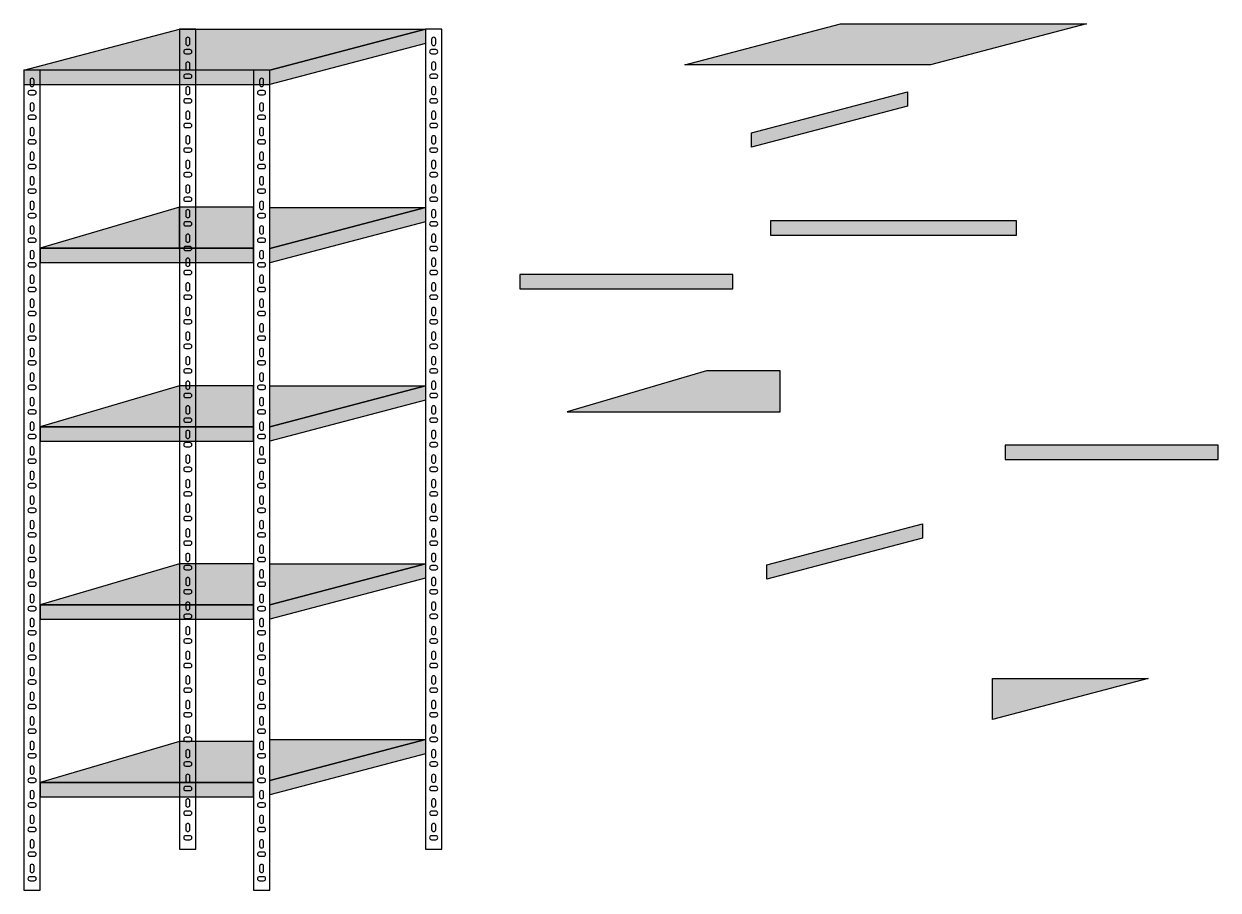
# Model space of a CAD drawing. Header units: millimetres. Extents: x 6614975 to 6624097, y 8742145 to 8746891.
# Drawn here: x 6616753.3 to 6617044.7, y 8746186.5 to 8746397.8 of the extents above; entities that cross this region are included whole.
import ezdxf

# ---------------------------------------------------------------- set-up
doc = ezdxf.new("R2010")
doc.units = ezdxf.units.MM

msp = doc.modelspace()

# ---------------------------------------------------------------- hatches: boundary and pattern name
h = msp.add_hatch(color=8)
h.dxf.hatch_style = 1
h.paths.add_polyline_path([(6616851.252, 8746396.519), (6616791.252, 8746396.519), (6616753.252, 8746386.519), (6616813.252, 8746386.519)])
h = msp.add_hatch(color=8)
h.dxf.hatch_style = 1
h.paths.add_polyline_path([(6616851.252, 8746393.019), (6616851.252, 8746396.519), (6616813.252, 8746386.519), (6616813.252, 8746383.019)])
h = msp.add_hatch(color=8)
h.dxf.hatch_style = 1
h.paths.add_polyline_path([(6617012.52, 8746397.796), (6616952.52, 8746397.796), (6616914.52, 8746387.796), (6616974.52, 8746387.796)])
h = msp.add_hatch(color=8)
h.dxf.hatch_style = 1
h.paths.add_polyline_path([(6616813.252, 8746383.019), (6616813.252, 8746386.519), (6616753.252, 8746386.519), (6616753.252, 8746383.019)])
h = msp.add_hatch(color=8)
h.dxf.hatch_style = 1
h.paths.add_polyline_path([(6616968.841, 8746377.714), (6616968.841, 8746381.214), (6616930.841, 8746371.214), (6616930.841, 8746367.714)])
h = msp.add_hatch(color=8)
h.dxf.hatch_style = 1
h.paths.add_polyline_path([(6616809.252, 8746353.086), (6616791.252, 8746353.086), (6616757.252, 8746343.086), (6616809.252, 8746343.086)])
h = msp.add_hatch(color=8)
h.dxf.hatch_style = 1
h.paths.add_polyline_path([(6616851.252, 8746349.531), (6616851.252, 8746353.031), (6616813.252, 8746343.031), (6616813.252, 8746339.531)])
h = msp.add_hatch(color=8)
h.dxf.hatch_style = 1
h.paths.add_polyline_path([(6616851.252, 8746353.031), (6616813.252, 8746353.031), (6616813.252, 8746343.031)])
h = msp.add_hatch(color=8)
h.dxf.hatch_style = 1
h.paths.add_polyline_path([(6616995.473, 8746349.756), (6616935.473, 8746349.756), (6616935.473, 8746346.256), (6616995.473, 8746346.256)])
h = msp.add_hatch(color=8)
h.dxf.hatch_style = 1
h.paths.add_polyline_path([(6616809.252, 8746343.086), (6616757.252, 8746343.086), (6616757.252, 8746339.586), (6616809.252, 8746339.586)])
h = msp.add_hatch(color=8)
h.dxf.hatch_style = 1
h.paths.add_polyline_path([(6616926.243, 8746336.644), (6616874.243, 8746336.644), (6616874.243, 8746333.144), (6616926.243, 8746333.144)])
h = msp.add_hatch(color=8)
h.dxf.hatch_style = 1
h.paths.add_polyline_path([(6616937.788, 8746313.154), (6616919.788, 8746313.154), (6616885.788, 8746303.154), (6616937.788, 8746303.154)])
h = msp.add_hatch(color=8)
h.dxf.hatch_style = 1
h.paths.add_polyline_path([(6616809.252, 8746309.553), (6616791.252, 8746309.553), (6616757.252, 8746299.553), (6616809.252, 8746299.553)])
h = msp.add_hatch(color=8)
h.dxf.hatch_style = 1
h.paths.add_polyline_path([(6616851.252, 8746305.999), (6616851.252, 8746309.499), (6616813.252, 8746299.499), (6616813.252, 8746295.999)])
h = msp.add_hatch(color=8)
h.dxf.hatch_style = 1
h.paths.add_polyline_path([(6616851.252, 8746309.499), (6616813.252, 8746309.499), (6616813.252, 8746299.499)])
h = msp.add_hatch(color=8)
h.dxf.hatch_style = 1
h.paths.add_polyline_path([(6616757.252, 8746299.553), (6616757.252, 8746296.053), (6616809.252, 8746296.053), (6616809.252, 8746299.553)])
h = msp.add_hatch(color=8)
h.dxf.hatch_style = 1
h.paths.add_polyline_path([(6617044.675, 8746295.008), (6616992.675, 8746295.008), (6616992.675, 8746291.508), (6617044.675, 8746291.508)])
h = msp.add_hatch(color=8)
h.dxf.hatch_style = 1
h.paths.add_polyline_path([(6616972.527, 8746272.367), (6616972.527, 8746275.867), (6616934.527, 8746265.867), (6616934.527, 8746262.367)])
h = msp.add_hatch(color=8)
h.dxf.hatch_style = 1
h.paths.add_polyline_path([(6616809.252, 8746266.065), (6616791.252, 8746266.065), (6616757.252, 8746256.065), (6616809.252, 8746256.065)])
h = msp.add_hatch(color=8)
h.dxf.hatch_style = 1
h.paths.add_polyline_path([(6616851.252, 8746262.565), (6616851.252, 8746266.065), (6616813.252, 8746256.065), (6616813.252, 8746252.565)])
h = msp.add_hatch(color=8)
h.dxf.hatch_style = 1
h.paths.add_polyline_path([(6616851.252, 8746266.065), (6616813.252, 8746266.065), (6616813.252, 8746256.065)])
h = msp.add_hatch(color=8)
h.dxf.hatch_style = 1
h.paths.add_polyline_path([(6616757.252, 8746256.065), (6616757.252, 8746252.565), (6616809.252, 8746252.565), (6616809.252, 8746256.065)])
h = msp.add_hatch(color=8)
h.dxf.hatch_style = 1
h.paths.add_polyline_path([(6617027.599, 8746238.118), (6616989.599, 8746238.118), (6616989.599, 8746228.118)])
h = msp.add_hatch(color=8)
h.dxf.hatch_style = 1
h.paths.add_polyline_path([(6616809.252, 8746222.788), (6616791.252, 8746222.788), (6616757.252, 8746212.788), (6616809.252, 8746212.788)])
h = msp.add_hatch(color=8)
h.dxf.hatch_style = 1
h.paths.add_polyline_path([(6616851.252, 8746219.73), (6616851.252, 8746223.23), (6616813.252, 8746213.23), (6616813.252, 8746209.73)])
h = msp.add_hatch(color=8)
h.dxf.hatch_style = 1
h.paths.add_polyline_path([(6616851.252, 8746223.23), (6616813.252, 8746223.23), (6616813.252, 8746213.23)])
h = msp.add_hatch(color=8)
h.dxf.hatch_style = 1
h.paths.add_polyline_path([(6616757.252, 8746212.788), (6616757.252, 8746209.288), (6616809.252, 8746209.288), (6616809.252, 8746212.788)])

# ---------------------------------------------------------------- linework, layer by layer
for p, q in [((6616851.252, 8746396.519), (6616851.252, 8746393.019)), ((6616791.252, 8746342.877), (6616791.252, 8746352.877)), ((6616809.252, 8746343.031), (6616809.252, 8746353.031)), ((6616813.252, 8746343.031), (6616813.252, 8746353.031)), ((6616813.252, 8746353.031), (6616851.252, 8746353.031)), ((6616851.252, 8746353.031), (6616813.252, 8746343.031)), ((6616809.252, 8746299.499), (6616809.252, 8746309.499)), ((6616813.252, 8746299.499), (6616813.252, 8746309.499)), ((6616813.252, 8746309.499), (6616851.252, 8746309.499)), ((6616851.252, 8746309.499), (6616813.252, 8746299.499)), ((6616813.252, 8746256.065), (6616813.252, 8746266.065)), ((6616813.252, 8746266.065), (6616851.252, 8746266.065)), ((6616851.252, 8746266.065), (6616813.252, 8746256.065)), ((6616989.599, 8746228.118), (6616989.599, 8746238.118)), ((6616989.599, 8746238.118), (6617027.599, 8746238.118)), ((6617027.599, 8746238.118), (6616989.599, 8746228.118)), ((6616813.252, 8746213.23), (6616813.252, 8746223.23)), ((6616813.252, 8746223.23), (6616851.252, 8746223.23)), ((6616851.252, 8746223.23), (6616813.252, 8746213.23))]:
    msp.add_line(p, q)
for points in [[(6616753.252, 8746386.519), (6616791.252, 8746396.519), (6616851.252, 8746396.519), (6616813.252, 8746386.519)], [(6616791.252, 8746196.519), (6616795.252, 8746196.519), (6616795.252, 8746396.519), (6616791.252, 8746396.519)], [(6616813.252, 8746386.519), (6616851.252, 8746396.519), (6616851.252, 8746393.019), (6616813.252, 8746383.019)], [(6616851.252, 8746196.519), (6616855.252, 8746196.519), (6616855.252, 8746396.519), (6616851.252, 8746396.519)], [(6616914.52, 8746387.796), (6616952.52, 8746397.796), (6617012.52, 8746397.796), (6616974.52, 8746387.796)], [(6616753.252, 8746186.519), (6616757.252, 8746186.519), (6616757.252, 8746386.519), (6616753.252, 8746386.519)], [(6616753.252, 8746383.019), (6616813.252, 8746383.019), (6616813.252, 8746386.519), (6616753.252, 8746386.519)], [(6616809.252, 8746186.519), (6616813.252, 8746186.519), (6616813.252, 8746386.519), (6616809.252, 8746386.519)], [(6616930.841, 8746371.214), (6616968.841, 8746381.214), (6616968.841, 8746377.714), (6616930.841, 8746367.714)], [(6616809.252, 8746343.086), (6616809.252, 8746353.086), (6616791.252, 8746353.086), (6616757.252, 8746343.086)], [(6616813.252, 8746343.031), (6616851.252, 8746353.031), (6616851.252, 8746349.531), (6616813.252, 8746339.531)], [(6616935.473, 8746346.256), (6616995.473, 8746346.256), (6616995.473, 8746349.756), (6616935.473, 8746349.756)], [(6616757.252, 8746339.586), (6616809.252, 8746339.586), (6616809.252, 8746343.086), (6616757.252, 8746343.086)], [(6616874.243, 8746333.144), (6616926.243, 8746333.144), (6616926.243, 8746336.644), (6616874.243, 8746336.644)], [(6616937.788, 8746303.154), (6616937.788, 8746313.154), (6616919.788, 8746313.154), (6616885.788, 8746303.154)], [(6616809.252, 8746299.553), (6616809.252, 8746309.553), (6616791.252, 8746309.553), (6616757.252, 8746299.553)], [(6616813.252, 8746299.499), (6616851.252, 8746309.499), (6616851.252, 8746305.999), (6616813.252, 8746295.999)], [(6616757.252, 8746296.053), (6616809.252, 8746296.053), (6616809.252, 8746299.553), (6616757.252, 8746299.553)], [(6616992.675, 8746291.508), (6617044.675, 8746291.508), (6617044.675, 8746295.008), (6616992.675, 8746295.008)], [(6616934.527, 8746265.867), (6616972.527, 8746275.867), (6616972.527, 8746272.367), (6616934.527, 8746262.367)], [(6616809.252, 8746256.065), (6616809.252, 8746266.065), (6616791.252, 8746266.065), (6616757.252, 8746256.065)], [(6616813.252, 8746256.065), (6616851.252, 8746266.065), (6616851.252, 8746262.565), (6616813.252, 8746252.565)], [(6616757.252, 8746252.565), (6616809.252, 8746252.565), (6616809.252, 8746256.065), (6616757.252, 8746256.065)], [(6616809.252, 8746212.788), (6616809.252, 8746222.788), (6616791.252, 8746222.788), (6616757.252, 8746212.788)], [(6616813.252, 8746213.23), (6616851.252, 8746223.23), (6616851.252, 8746219.73), (6616813.252, 8746209.73)], [(6616757.252, 8746209.288), (6616809.252, 8746209.288), (6616809.252, 8746212.788), (6616757.252, 8746212.788)]]:
    msp.add_lwpolyline(points, close=True)
for points in [[(6616792.752, 8746393.019, 1), (6616793.752, 8746393.019), (6616793.752, 8746394.019, 1), (6616792.752, 8746394.019)], [(6616852.752, 8746393.019, 1), (6616853.752, 8746393.019), (6616853.752, 8746394.019, 1), (6616852.752, 8746394.019)], [(6616792.752, 8746391.519, 1), (6616792.752, 8746390.519), (6616793.752, 8746390.519, 1), (6616793.752, 8746391.519)], [(6616852.752, 8746391.519, 1), (6616852.752, 8746390.519), (6616853.752, 8746390.519, 1), (6616853.752, 8746391.519)], [(6616792.752, 8746387.019, 1), (6616793.752, 8746387.019), (6616793.752, 8746388.019, 1), (6616792.752, 8746388.019)], [(6616852.752, 8746387.019, 1), (6616853.752, 8746387.019), (6616853.752, 8746388.019, 1), (6616852.752, 8746388.019)], [(6616754.752, 8746383.019, 1), (6616755.752, 8746383.019), (6616755.752, 8746384.019, 1), (6616754.752, 8746384.019)], [(6616792.752, 8746385.519, 1), (6616792.752, 8746384.519), (6616793.752, 8746384.519, 1), (6616793.752, 8746385.519)], [(6616810.752, 8746383.019, 1), (6616811.752, 8746383.019), (6616811.752, 8746384.019, 1), (6616810.752, 8746384.019)], [(6616852.752, 8746385.519, 1), (6616852.752, 8746384.519), (6616853.752, 8746384.519, 1), (6616853.752, 8746385.519)], [(6616754.752, 8746381.519, 1), (6616754.752, 8746380.519), (6616755.752, 8746380.519, 1), (6616755.752, 8746381.519)], [(6616792.752, 8746381.019, 1), (6616793.752, 8746381.019), (6616793.752, 8746382.019, 1), (6616792.752, 8746382.019)], [(6616810.752, 8746381.519, 1), (6616810.752, 8746380.519), (6616811.752, 8746380.519, 1), (6616811.752, 8746381.519)], [(6616852.752, 8746381.019, 1), (6616853.752, 8746381.019), (6616853.752, 8746382.019, 1), (6616852.752, 8746382.019)], [(6616754.752, 8746377.019, 1), (6616755.752, 8746377.019), (6616755.752, 8746378.019, 1), (6616754.752, 8746378.019)], [(6616792.752, 8746379.519, 1), (6616792.752, 8746378.519), (6616793.752, 8746378.519, 1), (6616793.752, 8746379.519)], [(6616810.752, 8746377.019, 1), (6616811.752, 8746377.019), (6616811.752, 8746378.019, 1), (6616810.752, 8746378.019)], [(6616852.752, 8746379.519, 1), (6616852.752, 8746378.519), (6616853.752, 8746378.519, 1), (6616853.752, 8746379.519)], [(6616754.752, 8746375.519, 1), (6616754.752, 8746374.519), (6616755.752, 8746374.519, 1), (6616755.752, 8746375.519)], [(6616792.752, 8746375.019, 1), (6616793.752, 8746375.019), (6616793.752, 8746376.019, 1), (6616792.752, 8746376.019)], [(6616810.752, 8746375.519, 1), (6616810.752, 8746374.519), (6616811.752, 8746374.519, 1), (6616811.752, 8746375.519)], [(6616852.752, 8746375.019, 1), (6616853.752, 8746375.019), (6616853.752, 8746376.019, 1), (6616852.752, 8746376.019)], [(6616754.752, 8746371.019, 1), (6616755.752, 8746371.019), (6616755.752, 8746372.019, 1), (6616754.752, 8746372.019)], [(6616792.752, 8746373.519, 1), (6616792.752, 8746372.519), (6616793.752, 8746372.519, 1), (6616793.752, 8746373.519)], [(6616810.752, 8746371.019, 1), (6616811.752, 8746371.019), (6616811.752, 8746372.019, 1), (6616810.752, 8746372.019)], [(6616852.752, 8746373.519, 1), (6616852.752, 8746372.519), (6616853.752, 8746372.519, 1), (6616853.752, 8746373.519)], [(6616754.752, 8746369.519, 1), (6616754.752, 8746368.519), (6616755.752, 8746368.519, 1), (6616755.752, 8746369.519)], [(6616792.752, 8746369.019, 1), (6616793.752, 8746369.019), (6616793.752, 8746370.019, 1), (6616792.752, 8746370.019)], [(6616810.752, 8746369.519, 1), (6616810.752, 8746368.519), (6616811.752, 8746368.519, 1), (6616811.752, 8746369.519)], [(6616852.752, 8746369.019, 1), (6616853.752, 8746369.019), (6616853.752, 8746370.019, 1), (6616852.752, 8746370.019)], [(6616754.752, 8746365.019, 1), (6616755.752, 8746365.019), (6616755.752, 8746366.019, 1), (6616754.752, 8746366.019)], [(6616792.752, 8746367.519, 1), (6616792.752, 8746366.519), (6616793.752, 8746366.519, 1), (6616793.752, 8746367.519)], [(6616810.752, 8746365.019, 1), (6616811.752, 8746365.019), (6616811.752, 8746366.019, 1), (6616810.752, 8746366.019)], [(6616852.752, 8746367.519, 1), (6616852.752, 8746366.519), (6616853.752, 8746366.519, 1), (6616853.752, 8746367.519)], [(6616754.752, 8746363.519, 1), (6616754.752, 8746362.519), (6616755.752, 8746362.519, 1), (6616755.752, 8746363.519)], [(6616792.752, 8746363.019, 1), (6616793.752, 8746363.019), (6616793.752, 8746364.019, 1), (6616792.752, 8746364.019)], [(6616810.752, 8746363.519, 1), (6616810.752, 8746362.519), (6616811.752, 8746362.519, 1), (6616811.752, 8746363.519)], [(6616852.752, 8746363.019, 1), (6616853.752, 8746363.019), (6616853.752, 8746364.019, 1), (6616852.752, 8746364.019)], [(6616754.752, 8746359.019, 1), (6616755.752, 8746359.019), (6616755.752, 8746360.019, 1), (6616754.752, 8746360.019)], [(6616792.752, 8746361.519, 1), (6616792.752, 8746360.519), (6616793.752, 8746360.519, 1), (6616793.752, 8746361.519)], [(6616810.752, 8746359.019, 1), (6616811.752, 8746359.019), (6616811.752, 8746360.019, 1), (6616810.752, 8746360.019)], [(6616852.752, 8746361.519, 1), (6616852.752, 8746360.519), (6616853.752, 8746360.519, 1), (6616853.752, 8746361.519)], [(6616754.752, 8746357.519, 1), (6616754.752, 8746356.519), (6616755.752, 8746356.519, 1), (6616755.752, 8746357.519)], [(6616792.752, 8746357.019, 1), (6616793.752, 8746357.019), (6616793.752, 8746358.019, 1), (6616792.752, 8746358.019)], [(6616810.752, 8746357.519, 1), (6616810.752, 8746356.519), (6616811.752, 8746356.519, 1), (6616811.752, 8746357.519)], [(6616852.752, 8746357.019, 1), (6616853.752, 8746357.019), (6616853.752, 8746358.019, 1), (6616852.752, 8746358.019)], [(6616792.752, 8746355.519, 1), (6616792.752, 8746354.519), (6616793.752, 8746354.519, 1), (6616793.752, 8746355.519)], [(6616852.752, 8746355.519, 1), (6616852.752, 8746354.519), (6616853.752, 8746354.519, 1), (6616853.752, 8746355.519)], [(6616754.752, 8746353.019, 1), (6616755.752, 8746353.019), (6616755.752, 8746354.019, 1), (6616754.752, 8746354.019)], [(6616792.752, 8746351.019, 1), (6616793.752, 8746351.019), (6616793.752, 8746352.019, 1), (6616792.752, 8746352.019)], [(6616810.752, 8746353.019, 1), (6616811.752, 8746353.019), (6616811.752, 8746354.019, 1), (6616810.752, 8746354.019)], [(6616852.752, 8746351.019, 1), (6616853.752, 8746351.019), (6616853.752, 8746352.019, 1), (6616852.752, 8746352.019)], [(6616754.752, 8746351.519, 1), (6616754.752, 8746350.519), (6616755.752, 8746350.519, 1), (6616755.752, 8746351.519)], [(6616792.752, 8746349.519, 1), (6616792.752, 8746348.519), (6616793.752, 8746348.519, 1), (6616793.752, 8746349.519)], [(6616810.752, 8746351.519, 1), (6616810.752, 8746350.519), (6616811.752, 8746350.519, 1), (6616811.752, 8746351.519)], [(6616852.752, 8746349.519, 1), (6616852.752, 8746348.519), (6616853.752, 8746348.519, 1), (6616853.752, 8746349.519)], [(6616754.752, 8746347.019, 1), (6616755.752, 8746347.019), (6616755.752, 8746348.019, 1), (6616754.752, 8746348.019)], [(6616792.752, 8746345.019, 1), (6616793.752, 8746345.019), (6616793.752, 8746346.019, 1), (6616792.752, 8746346.019)], [(6616810.752, 8746347.019, 1), (6616811.752, 8746347.019), (6616811.752, 8746348.019, 1), (6616810.752, 8746348.019)], [(6616852.752, 8746345.019, 1), (6616853.752, 8746345.019), (6616853.752, 8746346.019, 1), (6616852.752, 8746346.019)], [(6616754.752, 8746345.519, 1), (6616754.752, 8746344.519), (6616755.752, 8746344.519, 1), (6616755.752, 8746345.519)], [(6616792.752, 8746343.519, 1), (6616792.752, 8746342.519), (6616793.752, 8746342.519, 1), (6616793.752, 8746343.519)], [(6616810.752, 8746345.519, 1), (6616810.752, 8746344.519), (6616811.752, 8746344.519, 1), (6616811.752, 8746345.519)], [(6616852.752, 8746343.519, 1), (6616852.752, 8746342.519), (6616853.752, 8746342.519, 1), (6616853.752, 8746343.519)], [(6616754.752, 8746341.019, 1), (6616755.752, 8746341.019), (6616755.752, 8746342.019, 1), (6616754.752, 8746342.019)], [(6616792.752, 8746339.154, 1), (6616793.752, 8746339.154), (6616793.752, 8746340.154, 1), (6616792.752, 8746340.154)], [(6616810.752, 8746341.019, 1), (6616811.752, 8746341.019), (6616811.752, 8746342.019, 1), (6616810.752, 8746342.019)], [(6616852.752, 8746339.154, 1), (6616853.752, 8746339.154), (6616853.752, 8746340.154, 1), (6616852.752, 8746340.154)], [(6616754.752, 8746339.519, 1), (6616754.752, 8746338.519), (6616755.752, 8746338.519, 1), (6616755.752, 8746339.519)], [(6616792.752, 8746337.654, 1), (6616792.752, 8746336.654), (6616793.752, 8746336.654, 1), (6616793.752, 8746337.654)], [(6616810.752, 8746339.519, 1), (6616810.752, 8746338.519), (6616811.752, 8746338.519, 1), (6616811.752, 8746339.519)], [(6616852.752, 8746337.654, 1), (6616852.752, 8746336.654), (6616853.752, 8746336.654, 1), (6616853.752, 8746337.654)], [(6616754.752, 8746335.019, 1), (6616755.752, 8746335.019), (6616755.752, 8746336.019, 1), (6616754.752, 8746336.019)], [(6616792.752, 8746333.154, 1), (6616793.752, 8746333.154), (6616793.752, 8746334.154, 1), (6616792.752, 8746334.154)], [(6616810.752, 8746335.019, 1), (6616811.752, 8746335.019), (6616811.752, 8746336.019, 1), (6616810.752, 8746336.019)], [(6616852.752, 8746333.154, 1), (6616853.752, 8746333.154), (6616853.752, 8746334.154, 1), (6616852.752, 8746334.154)], [(6616754.752, 8746333.519, 1), (6616754.752, 8746332.519), (6616755.752, 8746332.519, 1), (6616755.752, 8746333.519)], [(6616792.752, 8746331.654, 1), (6616792.752, 8746330.654), (6616793.752, 8746330.654, 1), (6616793.752, 8746331.654)], [(6616810.752, 8746333.519, 1), (6616810.752, 8746332.519), (6616811.752, 8746332.519, 1), (6616811.752, 8746333.519)], [(6616852.752, 8746331.654, 1), (6616852.752, 8746330.654), (6616853.752, 8746330.654, 1), (6616853.752, 8746331.654)], [(6616754.752, 8746329.154, 1), (6616755.752, 8746329.154), (6616755.752, 8746330.154, 1), (6616754.752, 8746330.154)], [(6616792.752, 8746327.154, 1), (6616793.752, 8746327.154), (6616793.752, 8746328.154, 1), (6616792.752, 8746328.154)], [(6616810.752, 8746329.154, 1), (6616811.752, 8746329.154), (6616811.752, 8746330.154, 1), (6616810.752, 8746330.154)], [(6616852.752, 8746327.154, 1), (6616853.752, 8746327.154), (6616853.752, 8746328.154, 1), (6616852.752, 8746328.154)], [(6616754.752, 8746327.654, 1), (6616754.752, 8746326.654), (6616755.752, 8746326.654, 1), (6616755.752, 8746327.654)], [(6616792.752, 8746325.654, 1), (6616792.752, 8746324.654), (6616793.752, 8746324.654, 1), (6616793.752, 8746325.654)], [(6616810.752, 8746327.654, 1), (6616810.752, 8746326.654), (6616811.752, 8746326.654, 1), (6616811.752, 8746327.654)], [(6616852.752, 8746325.654, 1), (6616852.752, 8746324.654), (6616853.752, 8746324.654, 1), (6616853.752, 8746325.654)], [(6616754.752, 8746323.154, 1), (6616755.752, 8746323.154), (6616755.752, 8746324.154, 1), (6616754.752, 8746324.154)], [(6616792.752, 8746321.154, 1), (6616793.752, 8746321.154), (6616793.752, 8746322.154, 1), (6616792.752, 8746322.154)], [(6616810.752, 8746323.154, 1), (6616811.752, 8746323.154), (6616811.752, 8746324.154, 1), (6616810.752, 8746324.154)], [(6616852.752, 8746321.154, 1), (6616853.752, 8746321.154), (6616853.752, 8746322.154, 1), (6616852.752, 8746322.154)], [(6616754.752, 8746321.654, 1), (6616754.752, 8746320.654), (6616755.752, 8746320.654, 1), (6616755.752, 8746321.654)], [(6616792.752, 8746319.654, 1), (6616792.752, 8746318.654), (6616793.752, 8746318.654, 1), (6616793.752, 8746319.654)], [(6616810.752, 8746321.654, 1), (6616810.752, 8746320.654), (6616811.752, 8746320.654, 1), (6616811.752, 8746321.654)], [(6616852.752, 8746319.654, 1), (6616852.752, 8746318.654), (6616853.752, 8746318.654, 1), (6616853.752, 8746319.654)], [(6616754.752, 8746317.154, 1), (6616755.752, 8746317.154), (6616755.752, 8746318.154, 1), (6616754.752, 8746318.154)], [(6616810.752, 8746317.154, 1), (6616811.752, 8746317.154), (6616811.752, 8746318.154, 1), (6616810.752, 8746318.154)], [(6616754.752, 8746315.654, 1), (6616754.752, 8746314.654), (6616755.752, 8746314.654, 1), (6616755.752, 8746315.654)], [(6616792.752, 8746315.154, 1), (6616793.752, 8746315.154), (6616793.752, 8746316.154, 1), (6616792.752, 8746316.154)], [(6616810.752, 8746315.654, 1), (6616810.752, 8746314.654), (6616811.752, 8746314.654, 1), (6616811.752, 8746315.654)], [(6616852.752, 8746315.154, 1), (6616853.752, 8746315.154), (6616853.752, 8746316.154, 1), (6616852.752, 8746316.154)], [(6616754.752, 8746311.154, 1), (6616755.752, 8746311.154), (6616755.752, 8746312.154, 1), (6616754.752, 8746312.154)], [(6616792.752, 8746313.654, 1), (6616792.752, 8746312.654), (6616793.752, 8746312.654, 1), (6616793.752, 8746313.654)], [(6616810.752, 8746311.154, 1), (6616811.752, 8746311.154), (6616811.752, 8746312.154, 1), (6616810.752, 8746312.154)], [(6616852.752, 8746313.654, 1), (6616852.752, 8746312.654), (6616853.752, 8746312.654, 1), (6616853.752, 8746313.654)], [(6616754.752, 8746309.654, 1), (6616754.752, 8746308.654), (6616755.752, 8746308.654, 1), (6616755.752, 8746309.654)], [(6616792.752, 8746309.154, 1), (6616793.752, 8746309.154), (6616793.752, 8746310.154, 1), (6616792.752, 8746310.154)], [(6616810.752, 8746309.654, 1), (6616810.752, 8746308.654), (6616811.752, 8746308.654, 1), (6616811.752, 8746309.654)], [(6616852.752, 8746309.154, 1), (6616853.752, 8746309.154), (6616853.752, 8746310.154, 1), (6616852.752, 8746310.154)], [(6616754.752, 8746305.154, 1), (6616755.752, 8746305.154), (6616755.752, 8746306.154, 1), (6616754.752, 8746306.154)], [(6616792.752, 8746307.654, 1), (6616792.752, 8746306.654), (6616793.752, 8746306.654, 1), (6616793.752, 8746307.654)], [(6616810.752, 8746305.154, 1), (6616811.752, 8746305.154), (6616811.752, 8746306.154, 1), (6616810.752, 8746306.154)], [(6616852.752, 8746307.654, 1), (6616852.752, 8746306.654), (6616853.752, 8746306.654, 1), (6616853.752, 8746307.654)], [(6616754.752, 8746303.654, 1), (6616754.752, 8746302.654), (6616755.752, 8746302.654, 1), (6616755.752, 8746303.654)], [(6616792.752, 8746303.154, 1), (6616793.752, 8746303.154), (6616793.752, 8746304.154, 1), (6616792.752, 8746304.154)], [(6616810.752, 8746303.654, 1), (6616810.752, 8746302.654), (6616811.752, 8746302.654, 1), (6616811.752, 8746303.654)], [(6616852.752, 8746303.154, 1), (6616853.752, 8746303.154), (6616853.752, 8746304.154, 1), (6616852.752, 8746304.154)], [(6616754.752, 8746299.154, 1), (6616755.752, 8746299.154), (6616755.752, 8746300.154, 1), (6616754.752, 8746300.154)], [(6616792.752, 8746301.654, 1), (6616792.752, 8746300.654), (6616793.752, 8746300.654, 1), (6616793.752, 8746301.654)], [(6616810.752, 8746299.154, 1), (6616811.752, 8746299.154), (6616811.752, 8746300.154, 1), (6616810.752, 8746300.154)], [(6616852.752, 8746301.654, 1), (6616852.752, 8746300.654), (6616853.752, 8746300.654, 1), (6616853.752, 8746301.654)], [(6616754.752, 8746297.654, 1), (6616754.752, 8746296.654), (6616755.752, 8746296.654, 1), (6616755.752, 8746297.654)], [(6616792.752, 8746297.154, 1), (6616793.752, 8746297.154), (6616793.752, 8746298.154, 1), (6616792.752, 8746298.154)], [(6616810.752, 8746297.654, 1), (6616810.752, 8746296.654), (6616811.752, 8746296.654, 1), (6616811.752, 8746297.654)], [(6616852.752, 8746297.154, 1), (6616853.752, 8746297.154), (6616853.752, 8746298.154, 1), (6616852.752, 8746298.154)], [(6616754.752, 8746293.154, 1), (6616755.752, 8746293.154), (6616755.752, 8746294.154, 1), (6616754.752, 8746294.154)], [(6616792.752, 8746295.654, 1), (6616792.752, 8746294.654), (6616793.752, 8746294.654, 1), (6616793.752, 8746295.654)], [(6616810.752, 8746293.154, 1), (6616811.752, 8746293.154), (6616811.752, 8746294.154, 1), (6616810.752, 8746294.154)], [(6616852.752, 8746295.654, 1), (6616852.752, 8746294.654), (6616853.752, 8746294.654, 1), (6616853.752, 8746295.654)], [(6616754.752, 8746291.654, 1), (6616754.752, 8746290.654), (6616755.752, 8746290.654, 1), (6616755.752, 8746291.654)], [(6616792.752, 8746291.154, 1), (6616793.752, 8746291.154), (6616793.752, 8746292.154, 1), (6616792.752, 8746292.154)], [(6616810.752, 8746291.654, 1), (6616810.752, 8746290.654), (6616811.752, 8746290.654, 1), (6616811.752, 8746291.654)], [(6616852.752, 8746291.154, 1), (6616853.752, 8746291.154), (6616853.752, 8746292.154, 1), (6616852.752, 8746292.154)], [(6616754.752, 8746287.154, 1), (6616755.752, 8746287.154), (6616755.752, 8746288.154, 1), (6616754.752, 8746288.154)], [(6616792.752, 8746289.654, 1), (6616792.752, 8746288.654), (6616793.752, 8746288.654, 1), (6616793.752, 8746289.654)], [(6616810.752, 8746287.154, 1), (6616811.752, 8746287.154), (6616811.752, 8746288.154, 1), (6616810.752, 8746288.154)], [(6616852.752, 8746289.654, 1), (6616852.752, 8746288.654), (6616853.752, 8746288.654, 1), (6616853.752, 8746289.654)], [(6616754.752, 8746285.654, 1), (6616754.752, 8746284.654), (6616755.752, 8746284.654, 1), (6616755.752, 8746285.654)], [(6616792.752, 8746285.154, 1), (6616793.752, 8746285.154), (6616793.752, 8746286.154, 1), (6616792.752, 8746286.154)], [(6616810.752, 8746285.654, 1), (6616810.752, 8746284.654), (6616811.752, 8746284.654, 1), (6616811.752, 8746285.654)], [(6616852.752, 8746285.154, 1), (6616853.752, 8746285.154), (6616853.752, 8746286.154, 1), (6616852.752, 8746286.154)], [(6616754.752, 8746281.154, 1), (6616755.752, 8746281.154), (6616755.752, 8746282.154, 1), (6616754.752, 8746282.154)], [(6616792.752, 8746283.654, 1), (6616792.752, 8746282.654), (6616793.752, 8746282.654, 1), (6616793.752, 8746283.654)], [(6616810.752, 8746281.154, 1), (6616811.752, 8746281.154), (6616811.752, 8746282.154, 1), (6616810.752, 8746282.154)], [(6616852.752, 8746283.654, 1), (6616852.752, 8746282.654), (6616853.752, 8746282.654, 1), (6616853.752, 8746283.654)], [(6616754.752, 8746279.654, 1), (6616754.752, 8746278.654), (6616755.752, 8746278.654, 1), (6616755.752, 8746279.654)], [(6616792.752, 8746279.154, 1), (6616793.752, 8746279.154), (6616793.752, 8746280.154, 1), (6616792.752, 8746280.154)], [(6616810.752, 8746279.654, 1), (6616810.752, 8746278.654), (6616811.752, 8746278.654, 1), (6616811.752, 8746279.654)], [(6616852.752, 8746279.154, 1), (6616853.752, 8746279.154), (6616853.752, 8746280.154, 1), (6616852.752, 8746280.154)], [(6616754.752, 8746275.154, 1), (6616755.752, 8746275.154), (6616755.752, 8746276.154, 1), (6616754.752, 8746276.154)], [(6616792.752, 8746277.654, 1), (6616792.752, 8746276.654), (6616793.752, 8746276.654, 1), (6616793.752, 8746277.654)], [(6616810.752, 8746275.154, 1), (6616811.752, 8746275.154), (6616811.752, 8746276.154, 1), (6616810.752, 8746276.154)], [(6616852.752, 8746277.654, 1), (6616852.752, 8746276.654), (6616853.752, 8746276.654, 1), (6616853.752, 8746277.654)], [(6616754.752, 8746273.654, 1), (6616754.752, 8746272.654), (6616755.752, 8746272.654, 1), (6616755.752, 8746273.654)], [(6616792.752, 8746273.154, 1), (6616793.752, 8746273.154), (6616793.752, 8746274.154, 1), (6616792.752, 8746274.154)], [(6616810.752, 8746273.654, 1), (6616810.752, 8746272.654), (6616811.752, 8746272.654, 1), (6616811.752, 8746273.654)], [(6616852.752, 8746273.154, 1), (6616853.752, 8746273.154), (6616853.752, 8746274.154, 1), (6616852.752, 8746274.154)], [(6616754.752, 8746269.154, 1), (6616755.752, 8746269.154), (6616755.752, 8746270.154, 1), (6616754.752, 8746270.154)], [(6616792.752, 8746271.654, 1), (6616792.752, 8746270.654), (6616793.752, 8746270.654, 1), (6616793.752, 8746271.654)], [(6616810.752, 8746269.154, 1), (6616811.752, 8746269.154), (6616811.752, 8746270.154, 1), (6616810.752, 8746270.154)], [(6616852.752, 8746271.654, 1), (6616852.752, 8746270.654), (6616853.752, 8746270.654, 1), (6616853.752, 8746271.654)], [(6616754.752, 8746267.654, 1), (6616754.752, 8746266.654), (6616755.752, 8746266.654, 1), (6616755.752, 8746267.654)], [(6616792.752, 8746267.154, 1), (6616793.752, 8746267.154), (6616793.752, 8746268.154, 1), (6616792.752, 8746268.154)], [(6616810.752, 8746267.654, 1), (6616810.752, 8746266.654), (6616811.752, 8746266.654, 1), (6616811.752, 8746267.654)], [(6616852.752, 8746267.154, 1), (6616853.752, 8746267.154), (6616853.752, 8746268.154, 1), (6616852.752, 8746268.154)], [(6616754.752, 8746263.154, 1), (6616755.752, 8746263.154), (6616755.752, 8746264.154, 1), (6616754.752, 8746264.154)], [(6616792.752, 8746265.654, 1), (6616792.752, 8746264.654), (6616793.752, 8746264.654, 1), (6616793.752, 8746265.654)], [(6616810.752, 8746263.154, 1), (6616811.752, 8746263.154), (6616811.752, 8746264.154, 1), (6616810.752, 8746264.154)], [(6616852.752, 8746265.654, 1), (6616852.752, 8746264.654), (6616853.752, 8746264.654, 1), (6616853.752, 8746265.654)], [(6616754.752, 8746261.654, 1), (6616754.752, 8746260.654), (6616755.752, 8746260.654, 1), (6616755.752, 8746261.654)], [(6616792.752, 8746261.289, 1), (6616793.752, 8746261.289), (6616793.752, 8746262.289, 1), (6616792.752, 8746262.289)], [(6616810.752, 8746261.654, 1), (6616810.752, 8746260.654), (6616811.752, 8746260.654, 1), (6616811.752, 8746261.654)], [(6616852.752, 8746261.289, 1), (6616853.752, 8746261.289), (6616853.752, 8746262.289, 1), (6616852.752, 8746262.289)], [(6616754.752, 8746257.154, 1), (6616755.752, 8746257.154), (6616755.752, 8746258.154, 1), (6616754.752, 8746258.154)], [(6616792.752, 8746259.789, 1), (6616792.752, 8746258.789), (6616793.752, 8746258.789, 1), (6616793.752, 8746259.789)], [(6616810.752, 8746257.154, 1), (6616811.752, 8746257.154), (6616811.752, 8746258.154, 1), (6616810.752, 8746258.154)], [(6616852.752, 8746259.789, 1), (6616852.752, 8746258.789), (6616853.752, 8746258.789, 1), (6616853.752, 8746259.789)], [(6616754.752, 8746255.654, 1), (6616754.752, 8746254.654), (6616755.752, 8746254.654, 1), (6616755.752, 8746255.654)], [(6616792.752, 8746255.289, 1), (6616793.752, 8746255.289), (6616793.752, 8746256.289, 1), (6616792.752, 8746256.289)], [(6616810.752, 8746255.654, 1), (6616810.752, 8746254.654), (6616811.752, 8746254.654, 1), (6616811.752, 8746255.654)], [(6616852.752, 8746255.289, 1), (6616853.752, 8746255.289), (6616853.752, 8746256.289, 1), (6616852.752, 8746256.289)], [(6616754.752, 8746251.289, 1), (6616755.752, 8746251.289), (6616755.752, 8746252.289, 1), (6616754.752, 8746252.289)], [(6616792.752, 8746253.789, 1), (6616792.752, 8746252.789), (6616793.752, 8746252.789, 1), (6616793.752, 8746253.789)], [(6616810.752, 8746251.289, 1), (6616811.752, 8746251.289), (6616811.752, 8746252.289, 1), (6616810.752, 8746252.289)], [(6616852.752, 8746253.789, 1), (6616852.752, 8746252.789), (6616853.752, 8746252.789, 1), (6616853.752, 8746253.789)], [(6616754.752, 8746249.789, 1), (6616754.752, 8746248.789), (6616755.752, 8746248.789, 1), (6616755.752, 8746249.789)], [(6616792.752, 8746249.289, 1), (6616793.752, 8746249.289), (6616793.752, 8746250.289, 1), (6616792.752, 8746250.289)], [(6616810.752, 8746249.789, 1), (6616810.752, 8746248.789), (6616811.752, 8746248.789, 1), (6616811.752, 8746249.789)], [(6616852.752, 8746249.289, 1), (6616853.752, 8746249.289), (6616853.752, 8746250.289, 1), (6616852.752, 8746250.289)], [(6616754.752, 8746245.289, 1), (6616755.752, 8746245.289), (6616755.752, 8746246.289, 1), (6616754.752, 8746246.289)], [(6616792.752, 8746247.789, 1), (6616792.752, 8746246.789), (6616793.752, 8746246.789, 1), (6616793.752, 8746247.789)], [(6616810.752, 8746245.289, 1), (6616811.752, 8746245.289), (6616811.752, 8746246.289, 1), (6616810.752, 8746246.289)], [(6616852.752, 8746247.789, 1), (6616852.752, 8746246.789), (6616853.752, 8746246.789, 1), (6616853.752, 8746247.789)], [(6616792.752, 8746243.289, 1), (6616793.752, 8746243.289), (6616793.752, 8746244.289, 1), (6616792.752, 8746244.289)], [(6616852.752, 8746243.289, 1), (6616853.752, 8746243.289), (6616853.752, 8746244.289, 1), (6616852.752, 8746244.289)], [(6616754.752, 8746243.789, 1), (6616754.752, 8746242.789), (6616755.752, 8746242.789, 1), (6616755.752, 8746243.789)], [(6616792.752, 8746241.789, 1), (6616792.752, 8746240.789), (6616793.752, 8746240.789, 1), (6616793.752, 8746241.789)], [(6616810.752, 8746243.789, 1), (6616810.752, 8746242.789), (6616811.752, 8746242.789, 1), (6616811.752, 8746243.789)], [(6616852.752, 8746241.789, 1), (6616852.752, 8746240.789), (6616853.752, 8746240.789, 1), (6616853.752, 8746241.789)], [(6616754.752, 8746239.289, 1), (6616755.752, 8746239.289), (6616755.752, 8746240.289, 1), (6616754.752, 8746240.289)], [(6616792.752, 8746237.289, 1), (6616793.752, 8746237.289), (6616793.752, 8746238.289, 1), (6616792.752, 8746238.289)], [(6616810.752, 8746239.289, 1), (6616811.752, 8746239.289), (6616811.752, 8746240.289, 1), (6616810.752, 8746240.289)], [(6616852.752, 8746237.289, 1), (6616853.752, 8746237.289), (6616853.752, 8746238.289, 1), (6616852.752, 8746238.289)], [(6616754.752, 8746237.789, 1), (6616754.752, 8746236.789), (6616755.752, 8746236.789, 1), (6616755.752, 8746237.789)], [(6616792.752, 8746235.789, 1), (6616792.752, 8746234.789), (6616793.752, 8746234.789, 1), (6616793.752, 8746235.789)], [(6616810.752, 8746237.789, 1), (6616810.752, 8746236.789), (6616811.752, 8746236.789, 1), (6616811.752, 8746237.789)], [(6616852.752, 8746235.789, 1), (6616852.752, 8746234.789), (6616853.752, 8746234.789, 1), (6616853.752, 8746235.789)], [(6616754.752, 8746233.289, 1), (6616755.752, 8746233.289), (6616755.752, 8746234.289, 1), (6616754.752, 8746234.289)], [(6616792.752, 8746231.289, 1), (6616793.752, 8746231.289), (6616793.752, 8746232.289, 1), (6616792.752, 8746232.289)], [(6616810.752, 8746233.289, 1), (6616811.752, 8746233.289), (6616811.752, 8746234.289, 1), (6616810.752, 8746234.289)], [(6616852.752, 8746231.289, 1), (6616853.752, 8746231.289), (6616853.752, 8746232.289, 1), (6616852.752, 8746232.289)], [(6616754.752, 8746231.789, 1), (6616754.752, 8746230.789), (6616755.752, 8746230.789, 1), (6616755.752, 8746231.789)], [(6616792.752, 8746229.789, 1), (6616792.752, 8746228.789), (6616793.752, 8746228.789, 1), (6616793.752, 8746229.789)], [(6616810.752, 8746231.789, 1), (6616810.752, 8746230.789), (6616811.752, 8746230.789, 1), (6616811.752, 8746231.789)], [(6616852.752, 8746229.789, 1), (6616852.752, 8746228.789), (6616853.752, 8746228.789, 1), (6616853.752, 8746229.789)], [(6616754.752, 8746227.289, 1), (6616755.752, 8746227.289), (6616755.752, 8746228.289, 1), (6616754.752, 8746228.289)], [(6616792.752, 8746225.289, 1), (6616793.752, 8746225.289), (6616793.752, 8746226.289, 1), (6616792.752, 8746226.289)], [(6616810.752, 8746227.289, 1), (6616811.752, 8746227.289), (6616811.752, 8746228.289, 1), (6616810.752, 8746228.289)], [(6616852.752, 8746225.289, 1), (6616853.752, 8746225.289), (6616853.752, 8746226.289, 1), (6616852.752, 8746226.289)], [(6616754.752, 8746225.789, 1), (6616754.752, 8746224.789), (6616755.752, 8746224.789, 1), (6616755.752, 8746225.789)], [(6616792.752, 8746223.789, 1), (6616792.752, 8746222.789), (6616793.752, 8746222.789, 1), (6616793.752, 8746223.789)], [(6616810.752, 8746225.789, 1), (6616810.752, 8746224.789), (6616811.752, 8746224.789, 1), (6616811.752, 8746225.789)], [(6616852.752, 8746223.789, 1), (6616852.752, 8746222.789), (6616853.752, 8746222.789, 1), (6616853.752, 8746223.789)], [(6616754.752, 8746221.289, 1), (6616755.752, 8746221.289), (6616755.752, 8746222.289, 1), (6616754.752, 8746222.289)], [(6616792.752, 8746219.289, 1), (6616793.752, 8746219.289), (6616793.752, 8746220.289, 1), (6616792.752, 8746220.289)], [(6616810.752, 8746221.289, 1), (6616811.752, 8746221.289), (6616811.752, 8746222.289, 1), (6616810.752, 8746222.289)], [(6616852.752, 8746219.289, 1), (6616853.752, 8746219.289), (6616853.752, 8746220.289, 1), (6616852.752, 8746220.289)], [(6616754.752, 8746219.789, 1), (6616754.752, 8746218.789), (6616755.752, 8746218.789, 1), (6616755.752, 8746219.789)], [(6616792.752, 8746217.789, 1), (6616792.752, 8746216.789), (6616793.752, 8746216.789, 1), (6616793.752, 8746217.789)], [(6616810.752, 8746219.789, 1), (6616810.752, 8746218.789), (6616811.752, 8746218.789, 1), (6616811.752, 8746219.789)], [(6616852.752, 8746217.789, 1), (6616852.752, 8746216.789), (6616853.752, 8746216.789, 1), (6616853.752, 8746217.789)], [(6616754.752, 8746215.289, 1), (6616755.752, 8746215.289), (6616755.752, 8746216.289, 1), (6616754.752, 8746216.289)], [(6616792.752, 8746213.289, 1), (6616793.752, 8746213.289), (6616793.752, 8746214.289, 1), (6616792.752, 8746214.289)], [(6616810.752, 8746215.289, 1), (6616811.752, 8746215.289), (6616811.752, 8746216.289, 1), (6616810.752, 8746216.289)], [(6616852.752, 8746213.289, 1), (6616853.752, 8746213.289), (6616853.752, 8746214.289, 1), (6616852.752, 8746214.289)], [(6616754.752, 8746213.789, 1), (6616754.752, 8746212.789), (6616755.752, 8746212.789, 1), (6616755.752, 8746213.789)], [(6616792.752, 8746211.789, 1), (6616792.752, 8746210.789), (6616793.752, 8746210.789, 1), (6616793.752, 8746211.789)], [(6616810.752, 8746213.789, 1), (6616810.752, 8746212.789), (6616811.752, 8746212.789, 1), (6616811.752, 8746213.789)], [(6616852.752, 8746211.789, 1), (6616852.752, 8746210.789), (6616853.752, 8746210.789, 1), (6616853.752, 8746211.789)], [(6616754.752, 8746209.289, 1), (6616755.752, 8746209.289), (6616755.752, 8746210.289, 1), (6616754.752, 8746210.289)], [(6616810.752, 8746209.289, 1), (6616811.752, 8746209.289), (6616811.752, 8746210.289, 1), (6616810.752, 8746210.289)], [(6616754.752, 8746207.789, 1), (6616754.752, 8746206.789), (6616755.752, 8746206.789, 1), (6616755.752, 8746207.789)], [(6616792.752, 8746207.289, 1), (6616793.752, 8746207.289), (6616793.752, 8746208.289, 1), (6616792.752, 8746208.289)], [(6616810.752, 8746207.789, 1), (6616810.752, 8746206.789), (6616811.752, 8746206.789, 1), (6616811.752, 8746207.789)], [(6616852.752, 8746207.289, 1), (6616853.752, 8746207.289), (6616853.752, 8746208.289, 1), (6616852.752, 8746208.289)], [(6616754.752, 8746203.289, 1), (6616755.752, 8746203.289), (6616755.752, 8746204.289, 1), (6616754.752, 8746204.289)], [(6616792.752, 8746205.789, 1), (6616792.752, 8746204.789), (6616793.752, 8746204.789, 1), (6616793.752, 8746205.789)], [(6616810.752, 8746203.289, 1), (6616811.752, 8746203.289), (6616811.752, 8746204.289, 1), (6616810.752, 8746204.289)], [(6616852.752, 8746205.789, 1), (6616852.752, 8746204.789), (6616853.752, 8746204.789, 1), (6616853.752, 8746205.789)], [(6616754.752, 8746201.789, 1), (6616754.752, 8746200.789), (6616755.752, 8746200.789, 1), (6616755.752, 8746201.789)], [(6616792.752, 8746201.289, 1), (6616793.752, 8746201.289), (6616793.752, 8746202.289, 1), (6616792.752, 8746202.289)], [(6616810.752, 8746201.789, 1), (6616810.752, 8746200.789), (6616811.752, 8746200.789, 1), (6616811.752, 8746201.789)], [(6616852.752, 8746201.289, 1), (6616853.752, 8746201.289), (6616853.752, 8746202.289, 1), (6616852.752, 8746202.289)], [(6616754.752, 8746197.289, 1), (6616755.752, 8746197.289), (6616755.752, 8746198.289, 1), (6616754.752, 8746198.289)], [(6616792.752, 8746199.789, 1), (6616792.752, 8746198.789), (6616793.752, 8746198.789, 1), (6616793.752, 8746199.789)], [(6616810.752, 8746197.289, 1), (6616811.752, 8746197.289), (6616811.752, 8746198.289, 1), (6616810.752, 8746198.289)], [(6616852.752, 8746199.789, 1), (6616852.752, 8746198.789), (6616853.752, 8746198.789, 1), (6616853.752, 8746199.789)], [(6616754.752, 8746195.789, 1), (6616754.752, 8746194.789), (6616755.752, 8746194.789, 1), (6616755.752, 8746195.789)], [(6616810.752, 8746195.789, 1), (6616810.752, 8746194.789), (6616811.752, 8746194.789, 1), (6616811.752, 8746195.789)], [(6616754.752, 8746191.289, 1), (6616755.752, 8746191.289), (6616755.752, 8746192.289, 1), (6616754.752, 8746192.289)], [(6616810.752, 8746191.289, 1), (6616811.752, 8746191.289), (6616811.752, 8746192.289, 1), (6616810.752, 8746192.289)], [(6616754.752, 8746189.789, 1), (6616754.752, 8746188.789), (6616755.752, 8746188.789, 1), (6616755.752, 8746189.789)], [(6616810.752, 8746189.789, 1), (6616810.752, 8746188.789), (6616811.752, 8746188.789, 1), (6616811.752, 8746189.789)]]:
    msp.add_lwpolyline(points, format="xyb", close=True)

doc.saveas('drawing.dxf')
